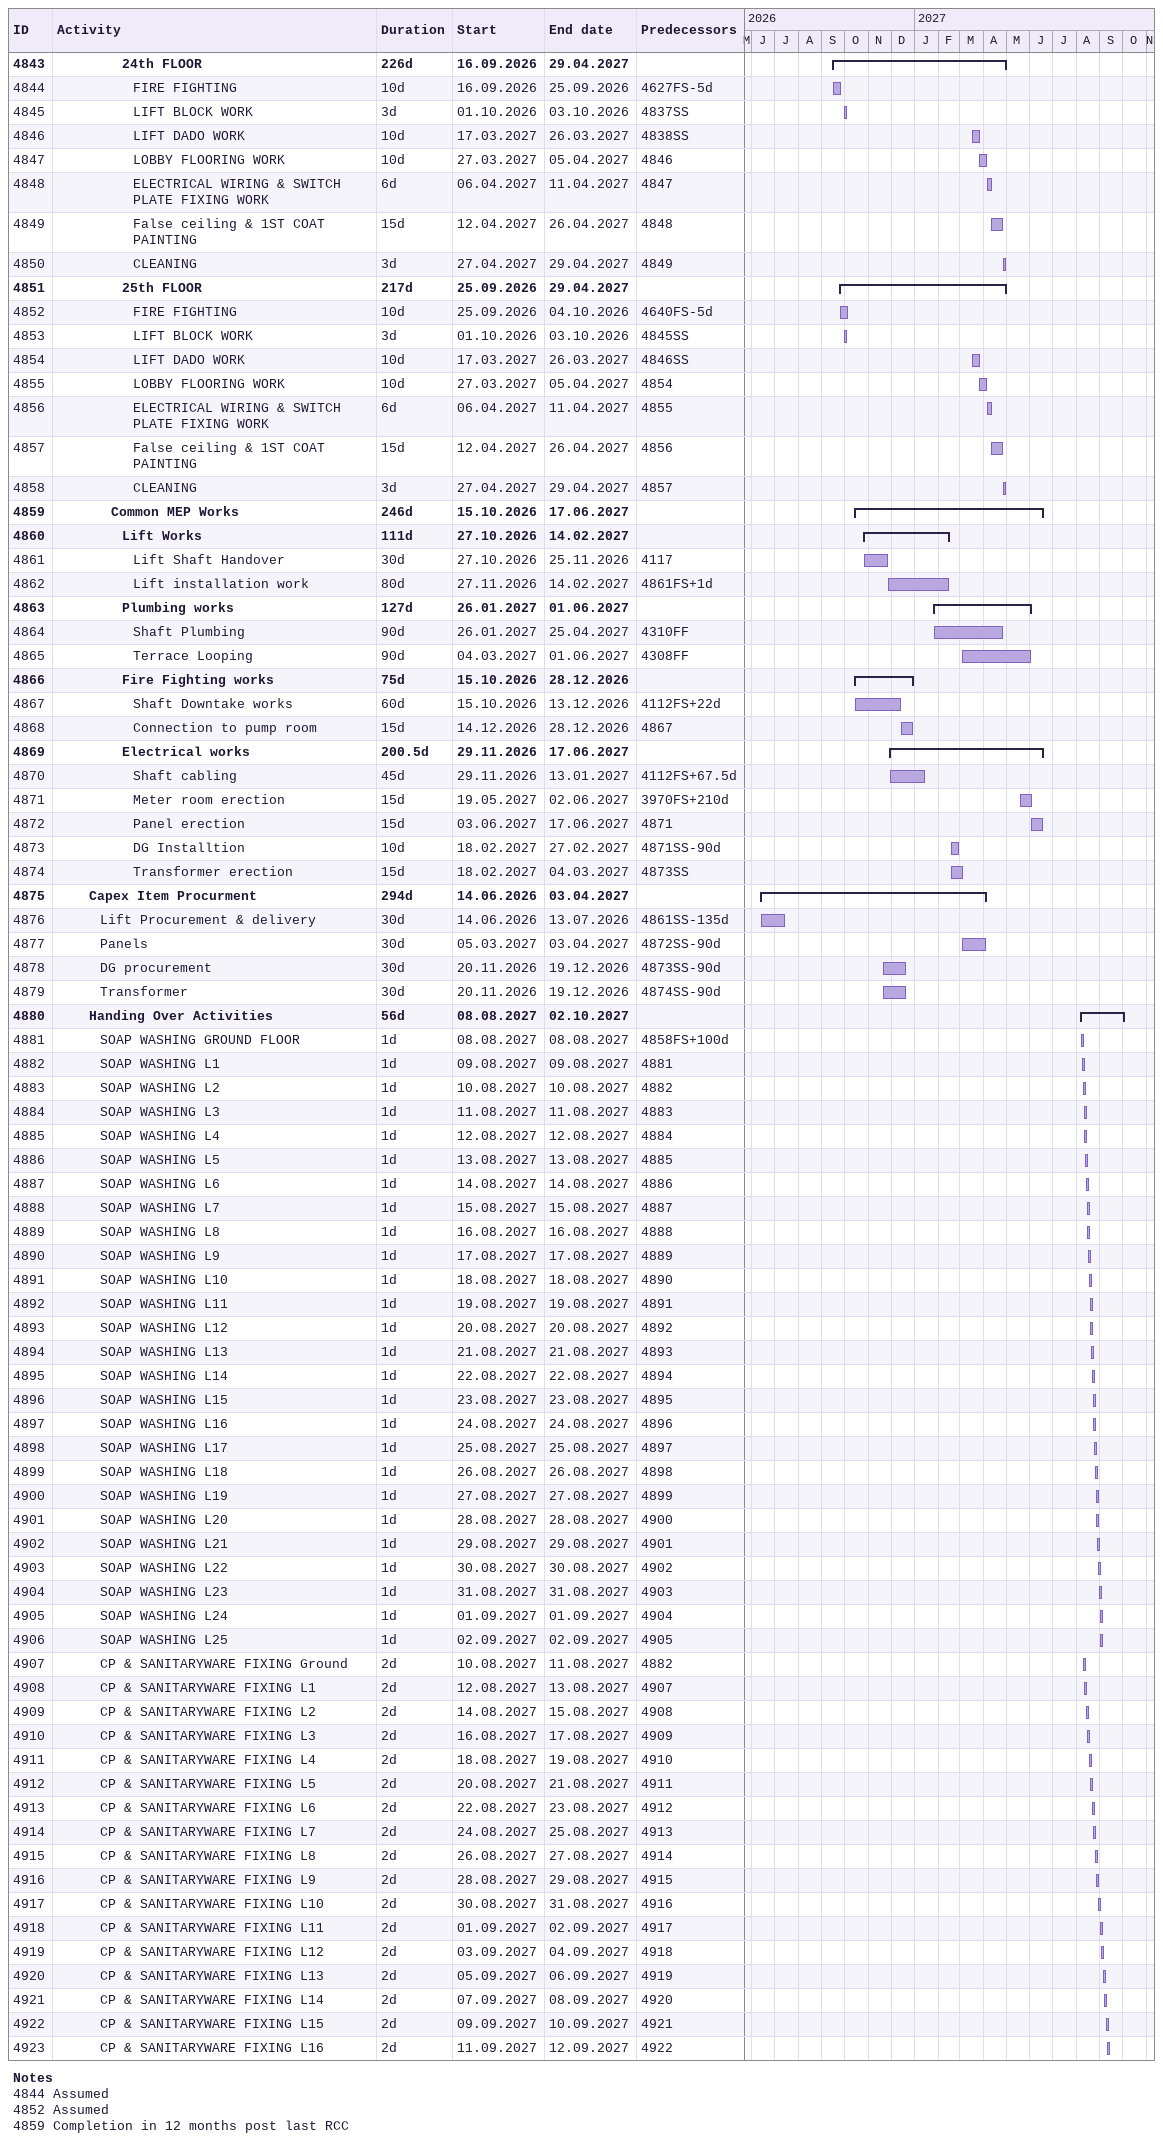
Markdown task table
| ID | Level | Task | Duration | Start | Finish | Predecessors |
|---|---|---|---|---|---|---|
| 4843 | 7 | **24th FLOOR** | 226d | 2026-09-16 | 2027-04-29 |  |
| 4844 | 8 | FIRE FIGHTING | 10d | 2026-09-16 | 2026-09-25 | 4627FS-5d |
| 4845 | 8 | LIFT BLOCK WORK | 3d | 2026-10-01 | 2026-10-03 | 4837SS |
| 4846 | 8 | LIFT DADO WORK | 10d | 2027-03-17 | 2027-03-26 | 4838SS |
| 4847 | 8 | LOBBY FLOORING WORK | 10d | 2027-03-27 | 2027-04-05 | 4846 |
| 4848 | 8 | ELECTRICAL WIRING & SWITCH PLATE FIXING WORK | 6d | 2027-04-06 | 2027-04-11 | 4847 |
| 4849 | 8 | False ceiling & 1ST COAT PAINTING | 15d | 2027-04-12 | 2027-04-26 | 4848 |
| 4850 | 8 | CLEANING | 3d | 2027-04-27 | 2027-04-29 | 4849 |
| 4851 | 7 | **25th FLOOR** | 217d | 2026-09-25 | 2027-04-29 |  |
| 4852 | 8 | FIRE FIGHTING | 10d | 2026-09-25 | 2026-10-04 | 4640FS-5d |
| 4853 | 8 | LIFT BLOCK WORK | 3d | 2026-10-01 | 2026-10-03 | 4845SS |
| 4854 | 8 | LIFT DADO WORK | 10d | 2027-03-17 | 2027-03-26 | 4846SS |
| 4855 | 8 | LOBBY FLOORING WORK | 10d | 2027-03-27 | 2027-04-05 | 4854 |
| 4856 | 8 | ELECTRICAL WIRING & SWITCH PLATE FIXING WORK | 6d | 2027-04-06 | 2027-04-11 | 4855 |
| 4857 | 8 | False ceiling & 1ST COAT PAINTING | 15d | 2027-04-12 | 2027-04-26 | 4856 |
| 4858 | 8 | CLEANING | 3d | 2027-04-27 | 2027-04-29 | 4857 |
| 4859 | 6 | **Common MEP Works** | 246d | 2026-10-15 | 2027-06-17 |  |
| 4860 | 7 | **Lift Works** | 111d | 2026-10-27 | 2027-02-14 |  |
| 4861 | 8 | Lift Shaft Handover | 30d | 2026-10-27 | 2026-11-25 | 4117 |
| 4862 | 8 | Lift installation work | 80d | 2026-11-27 | 2027-02-14 | 4861FS+1d |
| 4863 | 7 | **Plumbing works** | 127d | 2027-01-26 | 2027-06-01 |  |
| 4864 | 8 | Shaft Plumbing | 90d | 2027-01-26 | 2027-04-25 | 4310FF |
| 4865 | 8 | Terrace Looping | 90d | 2027-03-04 | 2027-06-01 | 4308FF |
| 4866 | 7 | **Fire Fighting works** | 75d | 2026-10-15 | 2026-12-28 |  |
| 4867 | 8 | Shaft Downtake works | 60d | 2026-10-15 | 2026-12-13 | 4112FS+22d |
| 4868 | 8 | Connection to pump room | 15d | 2026-12-14 | 2026-12-28 | 4867 |
| 4869 | 7 | **Electrical works** | 200.5d | 2026-11-29 | 2027-06-17 |  |
| 4870 | 8 | Shaft cabling | 45d | 2026-11-29 | 2027-01-13 | 4112FS+67.5d |
| 4871 | 8 | Meter room erection | 15d | 2027-05-19 | 2027-06-02 | 3970FS+210d |
| 4872 | 8 | Panel erection | 15d | 2027-06-03 | 2027-06-17 | 4871 |
| 4873 | 8 | DG Installtion | 10d | 2027-02-18 | 2027-02-27 | 4871SS-90d |
| 4874 | 8 | Transformer erection | 15d | 2027-02-18 | 2027-03-04 | 4873SS |
| 4875 | 4 | **Capex Item Procurment** | 294d | 2026-06-14 | 2027-04-03 |  |
| 4876 | 5 | Lift Procurement & delivery | 30d | 2026-06-14 | 2026-07-13 | 4861SS-135d |
| 4877 | 5 | Panels | 30d | 2027-03-05 | 2027-04-03 | 4872SS-90d |
| 4878 | 5 | DG procurement | 30d | 2026-11-20 | 2026-12-19 | 4873SS-90d |
| 4879 | 5 | Transformer | 30d | 2026-11-20 | 2026-12-19 | 4874SS-90d |
| 4880 | 4 | **Handing Over Activities** | 56d | 2027-08-08 | 2027-10-02 |  |
| 4881 | 5 | SOAP WASHING GROUND FLOOR | 1d | 2027-08-08 | 2027-08-08 | 4858FS+100d |
| 4882 | 5 | SOAP WASHING L1 | 1d | 2027-08-09 | 2027-08-09 | 4881 |
| 4883 | 5 | SOAP WASHING L2 | 1d | 2027-08-10 | 2027-08-10 | 4882 |
| 4884 | 5 | SOAP WASHING L3 | 1d | 2027-08-11 | 2027-08-11 | 4883 |
| 4885 | 5 | SOAP WASHING L4 | 1d | 2027-08-12 | 2027-08-12 | 4884 |
| 4886 | 5 | SOAP WASHING L5 | 1d | 2027-08-13 | 2027-08-13 | 4885 |
| 4887 | 5 | SOAP WASHING L6 | 1d | 2027-08-14 | 2027-08-14 | 4886 |
| 4888 | 5 | SOAP WASHING L7 | 1d | 2027-08-15 | 2027-08-15 | 4887 |
| 4889 | 5 | SOAP WASHING L8 | 1d | 2027-08-16 | 2027-08-16 | 4888 |
| 4890 | 5 | SOAP WASHING L9 | 1d | 2027-08-17 | 2027-08-17 | 4889 |
| 4891 | 5 | SOAP WASHING L10 | 1d | 2027-08-18 | 2027-08-18 | 4890 |
| 4892 | 5 | SOAP WASHING L11 | 1d | 2027-08-19 | 2027-08-19 | 4891 |
| 4893 | 5 | SOAP WASHING L12 | 1d | 2027-08-20 | 2027-08-20 | 4892 |
| 4894 | 5 | SOAP WASHING L13 | 1d | 2027-08-21 | 2027-08-21 | 4893 |
| 4895 | 5 | SOAP WASHING L14 | 1d | 2027-08-22 | 2027-08-22 | 4894 |
| 4896 | 5 | SOAP WASHING L15 | 1d | 2027-08-23 | 2027-08-23 | 4895 |
| 4897 | 5 | SOAP WASHING L16 | 1d | 2027-08-24 | 2027-08-24 | 4896 |
| 4898 | 5 | SOAP WASHING L17 | 1d | 2027-08-25 | 2027-08-25 | 4897 |
| 4899 | 5 | SOAP WASHING L18 | 1d | 2027-08-26 | 2027-08-26 | 4898 |
| 4900 | 5 | SOAP WASHING L19 | 1d | 2027-08-27 | 2027-08-27 | 4899 |
| 4901 | 5 | SOAP WASHING L20 | 1d | 2027-08-28 | 2027-08-28 | 4900 |
| 4902 | 5 | SOAP WASHING L21 | 1d | 2027-08-29 | 2027-08-29 | 4901 |
| 4903 | 5 | SOAP WASHING L22 | 1d | 2027-08-30 | 2027-08-30 | 4902 |
| 4904 | 5 | SOAP WASHING L23 | 1d | 2027-08-31 | 2027-08-31 | 4903 |
| 4905 | 5 | SOAP WASHING L24 | 1d | 2027-09-01 | 2027-09-01 | 4904 |
| 4906 | 5 | SOAP WASHING L25 | 1d | 2027-09-02 | 2027-09-02 | 4905 |
| 4907 | 5 | CP & SANITARYWARE FIXING Ground | 2d | 2027-08-10 | 2027-08-11 | 4882 |
| 4908 | 5 | CP & SANITARYWARE FIXING L1 | 2d | 2027-08-12 | 2027-08-13 | 4907 |
| 4909 | 5 | CP & SANITARYWARE FIXING L2 | 2d | 2027-08-14 | 2027-08-15 | 4908 |
| 4910 | 5 | CP & SANITARYWARE FIXING L3 | 2d | 2027-08-16 | 2027-08-17 | 4909 |
| 4911 | 5 | CP & SANITARYWARE FIXING L4 | 2d | 2027-08-18 | 2027-08-19 | 4910 |
| 4912 | 5 | CP & SANITARYWARE FIXING L5 | 2d | 2027-08-20 | 2027-08-21 | 4911 |
| 4913 | 5 | CP & SANITARYWARE FIXING L6 | 2d | 2027-08-22 | 2027-08-23 | 4912 |
| 4914 | 5 | CP & SANITARYWARE FIXING L7 | 2d | 2027-08-24 | 2027-08-25 | 4913 |
| 4915 | 5 | CP & SANITARYWARE FIXING L8 | 2d | 2027-08-26 | 2027-08-27 | 4914 |
| 4916 | 5 | CP & SANITARYWARE FIXING L9 | 2d | 2027-08-28 | 2027-08-29 | 4915 |
| 4917 | 5 | CP & SANITARYWARE FIXING L10 | 2d | 2027-08-30 | 2027-08-31 | 4916 |
| 4918 | 5 | CP & SANITARYWARE FIXING L11 | 2d | 2027-09-01 | 2027-09-02 | 4917 |
| 4919 | 5 | CP & SANITARYWARE FIXING L12 | 2d | 2027-09-03 | 2027-09-04 | 4918 |
| 4920 | 5 | CP & SANITARYWARE FIXING L13 | 2d | 2027-09-05 | 2027-09-06 | 4919 |
| 4921 | 5 | CP & SANITARYWARE FIXING L14 | 2d | 2027-09-07 | 2027-09-08 | 4920 |
| 4922 | 5 | CP & SANITARYWARE FIXING L15 | 2d | 2027-09-09 | 2027-09-10 | 4921 |
| 4923 | 5 | CP & SANITARYWARE FIXING L16 | 2d | 2027-09-11 | 2027-09-12 | 4922 |

Notes
- 4844: Assumed
- 4852: Assumed
- 4859: Completion in 12 months post last RCC
